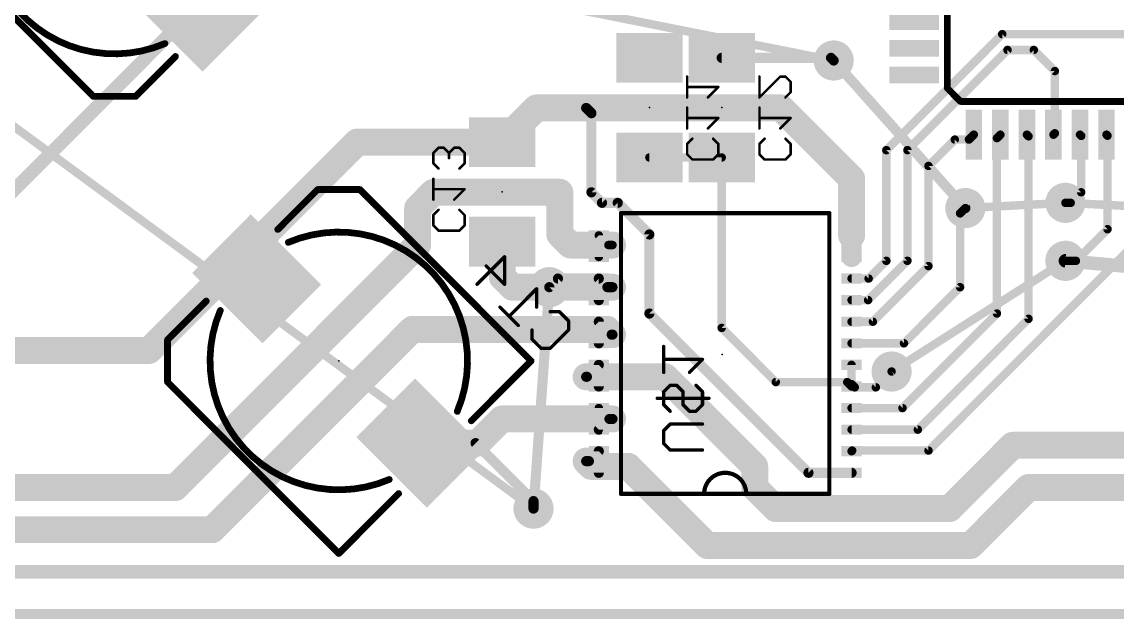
# Model space of a CAD drawing. Extents: x 220 to 372, y -1 to 71.
# Drawn here: x 274.61 to 307.63, y -1.42 to 16.56 of the extents above; entities that cross this region are included whole.
import ezdxf

# ---------------------------------------------------------------- set-up
doc = ezdxf.new("R2010")
doc.units = 0
for name, color, linetype in [('1', 22, 'CONTINUOUS'), ('16', 175, 'CONTINUOUS'), ('18', 82, 'CONTINUOUS'), ('20', 7, 'CONTINUOUS'), ('22', 253, 'CONTINUOUS'), ('24', 7, 'CONTINUOUS'), ('26', 253, 'CONTINUOUS'), ('29', 253, 'CONTINUOUS')]:
    doc.layers.add(name, color=color, linetype=linetype)

# ---------------------------------------------------------------- blocks, each defined once
blk = doc.blocks.new('RECT')
blk.add_solid([(-0.5, -0.5), (0.5, -0.5), (-0.5, 0.5), (0.5, 0.5)])
blk = doc.blocks.new('ROUNDV')
at = {"const_width": 0.5}
blk.add_lwpolyline([(0, -0.25, 1), (0, 0.25, 1), (0, -0.25)], format="xyb", dxfattribs=at)

msp = doc.modelspace()

# ---------------------------------------------------------------- linework, layer by layer
at = {"layer": '1'}
for points, const_width in [([(267.97, 21.59), (299.085, 15.3988)], 0.254), ([(266.7, 19.05), (290.0362, 1.905)], 0.254), ([(299.085, 15.3988), (303.0538, 10.9538)], 0.3048), ([(303.0538, 10.9538), (306.07, 11.1125)], 0.254), ([(312.42, 10.795), (306.07, 11.1125)], 0.254), ([(300.8313, 6.0325), (306.07, 9.3663)], 0.254), ([(325.5962, 7.62), (306.07, 9.3663)], 0.4064), ([(290.5125, 8.5725), (290.0362, 1.905)], 0.3048)]:
    msp.add_lwpolyline(points, dxfattribs=dict(at, const_width=const_width))
for points, const_width in [([(299.1418, 15.4495, 1), (299.0282, 15.348)], 0.1524), ([(299.0726, 15.3365, 1), (299.0974, 15.461)], 0.127), ([(306.0732, 11.1759, 1), (306.0668, 11.0491)], 0.127), ([(306.0733, 11.0491, 1), (306.0667, 11.1759)], 0.127), ([(302.9969, 10.903, 1), (303.1106, 11.0045)], 0.1524), ([(303.0504, 11.0172, 1), (303.0571, 10.8903)], 0.127), ([(306.0791, 9.4674, 1), (306.0609, 9.2651)], 0.2032), ([(306.1041, 9.3127, 1), (306.0359, 9.4198)], 0.127), ([(290.5885, 8.5671, 1), (290.4365, 8.5779)], 0.1524), ([(300.7972, 6.0861, 1), (300.8653, 5.9789)], 0.127), ([(289.9602, 1.9104, 1), (290.1123, 1.8996)], 0.1524), ([(289.9987, 1.8538, 1), (290.0738, 1.9562)], 0.127)]:
    msp.add_lwpolyline(points, format="xyb", dxfattribs=dict(at, const_width=const_width))
at = {"layer": '16'}
for points, const_width in [([(274.2041, 11.3293), (279.8799, 17.0051)], 0.4064), ([(300.6725, 12.7), (304.165, 16.1925)], 0.254), ([(304.165, 16.1925), (309.0863, 16.1925)], 0.254), ([(295.7088, 15.4788), (299.005, 15.4788)], 0.3048), ([(299.005, 15.4788), (299.085, 15.3988)], 0.3048), ([(301.3075, 12.7), (304.3238, 15.7163)], 0.254), ([(304.3238, 15.7163), (305.1175, 15.7163)], 0.254), ([(305.1175, 15.7163), (305.7525, 15.0813)], 0.254), ([(305.7525, 15.0813), (305.7525, 13.2075)], 0.254), ([(290.1238, 13.97), (289.0962, 12.9425)], 0.8128), ([(291.6238, 13.97), (290.1238, 13.97)], 0.8128), ([(297.4975, 13.97), (291.6238, 13.97)], 0.8128), ([(299.625, 11.8425), (297.4975, 13.97)], 0.8128), ([(291.7825, 13.8113), (291.6238, 13.97)], 0.3048), ([(291.7825, 11.43), (291.7825, 13.8113)], 0.3048), ([(284.7225, 12.9425), (281.94, 10.16)], 0.8128), ([(289.0962, 12.9425), (284.7225, 12.9425)], 0.8128), ([(303.1625, 13.0175), (303.31, 13.165)], 0.254), ([(304.0063, 13.0613), (304.11, 13.165)], 0.254), ([(304.9588, 13.1163), (304.91, 13.165)], 0.254), ([(304.9588, 7.62), (304.9588, 13.1163)], 0.254), ([(305.7525, 13.2075), (305.71, 13.165)], 0.254), ([(306.5462, 13.1288), (306.51, 13.165)], 0.254), ([(306.5462, 11.43), (306.5462, 13.1288)], 0.254), ([(307.34, 13.135), (307.31, 13.165)], 0.254), ([(307.34, 10.3187), (307.34, 13.135)], 0.254), ([(301.9425, 12.2238), (302.7363, 13.0175)], 0.254), ([(302.7363, 13.0175), (303.1625, 13.0175)], 0.254), ([(304.0063, 7.7788), (304.0063, 13.0613)], 0.254), ([(293.5288, 12.4787), (295.7088, 12.4787)], 0.254), ([(295.7088, 12.4787), (295.7088, 7.345)], 0.254), ([(300.6725, 9.3663), (300.6725, 12.7)], 0.254), ([(301.3075, 9.3663), (301.3075, 12.7)], 0.254), ([(299.625, 10.1325), (299.625, 11.8425)], 0.8128), ([(301.9425, 9.2075), (301.9425, 12.2238)], 0.254), ([(286.5437, 10.9538), (287.02, 11.43)], 0.8128), ([(287.02, 11.43), (290.83, 11.43)], 0.8128), ([(290.83, 11.43), (290.83, 10.16)], 0.8128), ([(292.1, 11.1125), (291.7825, 11.43)], 0.3048), ([(306.2287, 11.1125), (306.5462, 11.43)], 0.254), ([(286.5437, 9.8425), (286.5437, 10.9538)], 0.8128), ([(292.5763, 11.1125), (292.1, 11.1125)], 0.3048), ([(293.5288, 10.16), (292.5763, 11.1125)], 0.3048), ([(309.71, 11.4188), (301.9425, 3.6513)], 0.254), ([(306.07, 11.1125), (306.2287, 11.1125)], 0.254), ([(302.895, 10.795), (303.0538, 10.9538)], 0.254), ([(302.895, 8.5725), (302.895, 10.795)], 0.254), ([(281.94, 10.16), (281.94, 9.0747)], 0.8128), ([(290.83, 10.16), (291.1475, 9.8425)], 0.8128), ([(279.2413, 2.54), (286.5437, 9.8425)], 0.8128), ([(289.0962, 9.9425), (289.0962, 8.8775)], 0.8128), ([(291.1475, 9.8425), (292.4175, 9.8425)], 0.8128), ([(292.295, 9.8425), (292.005, 10.1325)], 0.254), ([(292.005, 10.1325), (292.005, 9.4825)], 0.254), ([(293.5288, 7.7788), (293.5288, 10.16)], 0.3048), ([(299.625, 9.4825), (299.625, 10.1325)], 0.6096), ([(306.3875, 9.3663), (307.34, 10.3187)], 0.254), ([(292.4175, 9.8425), (292.295, 9.8425)], 0.254), ([(281.94, 9.0747), (281.6914, 8.8261)], 0.8128), ([(289.0962, 8.8775), (289.4013, 8.5725)], 0.8128), ([(300.1238, 8.1825), (301.3075, 9.3663)], 0.254), ([(300.1388, 8.8325), (300.6725, 9.3663)], 0.254), ([(300.2675, 7.5325), (301.9425, 9.2075)], 0.254), ([(306.07, 9.3663), (306.3875, 9.3663)], 0.254), ([(280.6061, 8.8261), (278.4475, 6.6675)], 0.8128), ([(281.6914, 8.8261), (280.6061, 8.8261)], 0.8128), ([(289.4013, 8.5725), (290.5125, 8.5725)], 0.8128), ([(290.5125, 8.5725), (292.4175, 8.5725)], 0.8128), ([(290.7725, 8.8325), (290.5125, 8.5725)], 0.3048), ([(292.005, 8.8325), (290.7725, 8.8325)], 0.3048), ([(292.005, 8.8325), (292.005, 8.1825)], 0.3048), ([(292.265, 8.5725), (292.005, 8.8325)], 0.3048), ([(299.625, 8.8325), (300.1388, 8.8325)], 0.254), ([(292.4175, 8.5725), (292.265, 8.5725)], 0.3048), ([(301.205, 6.8825), (302.895, 8.5725)], 0.254), ([(299.625, 8.1825), (300.1238, 8.1825)], 0.254), ([(298.325, 2.9825), (293.5288, 7.7788)], 0.3048), ([(280.3525, 1.27), (286.385, 7.3025)], 0.8128), ([(286.385, 7.3025), (292.2588, 7.3025)], 0.8128), ([(292.2588, 7.3025), (292.4175, 7.1438)], 0.8128), ([(292.3938, 7.1438), (292.005, 7.5325)], 0.3048), ([(292.005, 6.8825), (292.005, 7.5325)], 0.3048), ([(299.625, 7.5325), (300.2675, 7.5325)], 0.254), ([(301.16, 4.9325), (304.0063, 7.7788)], 0.254), ([(301.6213, 4.2825), (304.9588, 7.62)], 0.254), ([(292.4175, 7.1438), (292.3938, 7.1438)], 0.3048), ([(295.7088, 7.345), (297.3388, 5.715)], 0.254), ([(278.4475, 6.6675), (267.0435, 6.6675)], 0.8128), ([(299.625, 6.8825), (301.205, 6.8825)], 0.254), ([(294.005, 5.8738), (291.6238, 5.8738)], 0.8128), ([(291.6463, 5.8738), (292.005, 6.2325)], 0.3048), ([(292.005, 6.2325), (292.005, 5.5825)], 0.3048), ([(296.7038, 3.175), (294.005, 5.8738)], 0.8128), ([(299.625, 6.2325), (299.625, 5.5825)], 0.254), ([(299.625, 6.2325), (299.625, 5.6513)], 0.254), ([(291.6238, 5.8738), (291.6463, 5.8738)], 0.3048), ([(300.355, 5.5563), (300.8313, 6.0325)], 0.254), ([(297.3388, 5.715), (299.4925, 5.715)], 0.254), ([(299.4925, 5.715), (299.625, 5.5825)], 0.254), ([(299.625, 5.6513), (299.72, 5.5563)], 0.254), ([(299.72, 5.5563), (300.355, 5.5563)], 0.254), ([(288.3564, 3.8764), (289.0838, 4.6037)], 0.8128), ([(289.0838, 4.6037), (292.4175, 4.6037)], 0.8128), ([(292.005, 4.9325), (292.005, 4.2825)], 0.254), ([(299.625, 4.9325), (301.16, 4.9325)], 0.254), ([(292.3263, 4.6037), (292.005, 4.2825)], 0.3048), ([(292.4175, 4.6037), (292.3263, 4.6037)], 0.3048), ([(299.625, 4.2825), (301.6213, 4.2825)], 0.254), ([(286.6411, 3.8764), (288.29, 3.8764)], 0.8128), ([(288.29, 3.8764), (288.3564, 3.8764)], 0.8128), ([(290.0362, 2.1301), (288.29, 3.8764)], 0.3048), ([(304.4825, 3.81), (302.5775, 1.905)], 0.8128), ([(342.9, 3.81), (304.4825, 3.81)], 0.8128), ([(291.7825, 3.175), (291.6238, 3.3338)], 0.8128), ([(291.7063, 3.3338), (292.005, 3.6325)], 0.3048), ([(292.005, 2.9825), (292.005, 3.6325)], 0.3048), ([(299.6438, 3.6513), (299.625, 3.6325)], 0.254), ([(301.9425, 3.6513), (299.6438, 3.6513)], 0.254), ([(292.8938, 3.175), (291.7825, 3.175)], 0.8128), ([(291.6238, 3.3338), (291.7063, 3.3338)], 0.3048), ([(295.275, 0.7938), (292.8938, 3.175)], 0.8128), ([(296.7038, 2.54), (296.7038, 3.175)], 0.8128), ([(299.625, 2.9825), (298.325, 2.9825)], 0.3048), ([(247.65, 2.54), (279.2413, 2.54)], 0.8128), ([(297.3388, 1.905), (296.7038, 2.54)], 0.8128), ([(304.9588, 2.54), (303.2125, 0.7938)], 0.8128), ([(346.71, 2.54), (304.9588, 2.54)], 0.8128), ([(302.5775, 1.905), (297.3388, 1.905)], 0.8128), ([(290.0362, 1.905), (290.0362, 2.1301)], 0.3048), ([(245.11, 1.27), (280.3525, 1.27)], 0.8128), ([(303.2125, 0.7938), (295.275, 0.7938)], 0.8128), ([(372.11, -1.27), (219.71, -1.27)], 0.3048)]:
    msp.add_lwpolyline(points, dxfattribs=dict(at, const_width=const_width))
for points, const_width in [([(304.165, 16.256, 1), (304.165, 16.129)], 0.127), ([(304.2099, 16.1476, 1), (304.1201, 16.2374)], 0.127), ([(295.7088, 15.555, 1), (295.7088, 15.4026)], 0.1524), ([(299.0589, 15.5326, 1), (298.9511, 15.4249)], 0.1524), ([(299.005, 15.4026, 1), (299.005, 15.555)], 0.1524), ([(299.0311, 15.3449, 1), (299.1389, 15.4526)], 0.1524), ([(304.3238, 15.7797, 1), (304.3238, 15.6528)], 0.127), ([(304.3687, 15.6713, 1), (304.2788, 15.7612)], 0.127), ([(305.1624, 15.7612, 1), (305.0726, 15.6713)], 0.127), ([(305.1175, 15.6528, 1), (305.1175, 15.7797)], 0.127), ([(305.816, 15.0813, 1), (305.689, 15.0813)], 0.127), ([(305.7076, 15.0363, 1), (305.7974, 15.1262)], 0.127), ([(290.1238, 14.1732, 1), (290.1238, 13.7668)], 0.4064), ([(290.2674, 13.8263, 1), (289.9801, 14.1137)], 0.4064), ([(291.6238, 14.1732, 1), (291.6238, 13.7668)], 0.4064), ([(291.6238, 13.7668, 1), (291.6238, 14.1732)], 0.4064), ([(297.6412, 14.1137, 1), (297.3538, 13.8263)], 0.4064), ([(297.4975, 13.7668, 1), (297.4975, 14.1732)], 0.4064), ([(291.6776, 14.0239, 1), (291.5699, 13.9161)], 0.1524), ([(291.8587, 13.8113, 1), (291.7063, 13.8113)], 0.1524), ([(291.7286, 13.7574, 1), (291.8364, 13.8651)], 0.1524), ([(284.7225, 13.1457, 1), (284.7225, 12.7393)], 0.4064), ([(284.8662, 12.7988, 1), (284.5788, 13.0862)], 0.4064), ([(288.9526, 13.0862, 1), (289.2399, 12.7988)], 0.4064), ([(289.0962, 12.7393, 1), (289.0962, 13.1457)], 0.4064), ([(303.3549, 13.1201, 1), (303.2651, 13.2099)], 0.127), ([(304.1549, 13.1201, 1), (304.0651, 13.2099)], 0.127), ([(304.9549, 13.2099, 1), (304.8651, 13.1201)], 0.127), ([(305.0222, 13.1163, 1), (304.8953, 13.1163)], 0.127), ([(304.9138, 13.0713, 1), (305.0037, 13.1612)], 0.127), ([(305.6651, 13.2099, 1), (305.7549, 13.1201)], 0.127), ([(305.689, 13.2075, 1), (305.816, 13.2075)], 0.127), ([(305.7974, 13.1626, 1), (305.7076, 13.2524)], 0.127), ([(306.5549, 13.2099, 1), (306.4651, 13.1201)], 0.127), ([(306.6097, 13.1288, 1), (306.4828, 13.1288)], 0.127), ([(306.5013, 13.0838, 1), (306.5912, 13.1737)], 0.127), ([(307.3549, 13.2099, 1), (307.2651, 13.1201)], 0.127), ([(307.4035, 13.135, 1), (307.2765, 13.135)], 0.127), ([(307.2951, 13.0901, 1), (307.3849, 13.1799)], 0.127), ([(302.7363, 13.081, 1), (302.7363, 12.954)], 0.127), ([(302.7812, 12.9726, 1), (302.6913, 13.0624)], 0.127), ([(303.1176, 13.0624, 1), (303.2074, 12.9726)], 0.127), ([(303.1625, 12.954, 1), (303.1625, 13.081)], 0.127), ([(303.9613, 13.1062, 1), (304.0512, 13.0163)], 0.127), ([(304.0697, 13.0613, 1), (303.9428, 13.0613)], 0.127), ([(293.5288, 12.5422, 1), (293.5288, 12.4153)], 0.127), ([(295.7722, 12.4787, 1), (295.6453, 12.4787)], 0.127), ([(295.7088, 12.4153, 1), (295.7088, 12.5422)], 0.127), ([(300.736, 12.7, 1), (300.609, 12.7)], 0.127), ([(300.6276, 12.7449, 1), (300.7174, 12.6551)], 0.127), ([(301.371, 12.7, 1), (301.244, 12.7)], 0.127), ([(301.2626, 12.7449, 1), (301.3524, 12.6551)], 0.127), ([(299.8282, 11.8425, 1), (299.4218, 11.8425)], 0.4064), ([(302.006, 12.2238, 1), (301.879, 12.2238)], 0.127), ([(301.8976, 12.2687, 1), (301.9874, 12.1788)], 0.127), ([(299.4813, 11.6988, 1), (299.7687, 11.9862)], 0.4064), ([(287.02, 11.6332, 1), (287.02, 11.2268)], 0.4064), ([(287.1637, 11.2863, 1), (286.8763, 11.5737)], 0.4064), ([(291.0332, 11.43, 1), (290.6268, 11.43)], 0.4064), ([(290.83, 11.2268, 1), (290.83, 11.6332)], 0.4064), ([(291.8364, 11.4839, 1), (291.7286, 11.3761)], 0.1524), ([(306.5912, 11.3851, 1), (306.5013, 11.4749)], 0.127), ([(286.7469, 10.9538, 1), (286.3406, 10.9538)], 0.4064), ([(286.4001, 11.0974, 1), (286.6874, 10.8101)], 0.4064), ([(291.7063, 11.43, 1), (291.8587, 11.43)], 0.1524), ([(292.1, 11.1887, 1), (292.1, 11.0363)], 0.1524), ([(292.0461, 11.0586, 1), (292.1539, 11.1664)], 0.1524), ([(292.6301, 11.1664, 1), (292.5224, 11.0586)], 0.1524), ([(292.5763, 11.0363, 1), (292.5763, 11.1887)], 0.1524), ([(306.07, 11.176, 1), (306.07, 11.049)], 0.127), ([(306.2287, 11.049, 1), (306.2287, 11.176)], 0.127), ([(306.4828, 11.43, 1), (306.6097, 11.43)], 0.127), ([(302.9585, 10.795, 1), (302.8315, 10.795)], 0.127), ([(302.8501, 10.8399, 1), (302.9399, 10.7501)], 0.127), ([(303.0987, 10.9088, 1), (303.0088, 10.9987)], 0.127), ([(306.1838, 11.1574, 1), (306.2737, 11.0676)], 0.127), ([(282.1432, 10.16, 1), (281.7368, 10.16)], 0.4064), ([(290.9737, 10.3037, 1), (290.6863, 10.0163)], 0.4064), ([(281.7963, 10.3037, 1), (282.0837, 10.0163)], 0.4064), ([(286.6874, 9.6988, 1), (286.4001, 9.9862)], 0.4064), ([(289.2994, 9.9425, 1), (288.8931, 9.9425)], 0.4064), ([(290.6268, 10.16, 1), (291.0332, 10.16)], 0.4064), ([(291.1475, 10.0457, 1), (291.1475, 9.6393)], 0.4064), ([(292.0499, 10.1774, 1), (291.9601, 10.0876)], 0.127), ([(292.0685, 10.1325, 1), (291.9415, 10.1325)], 0.127), ([(292.4175, 9.6393, 1), (292.4175, 10.0457)], 0.4064), ([(293.6049, 10.16, 1), (293.4526, 10.16)], 0.1524), ([(293.4749, 10.1061, 1), (293.5826, 10.2139)], 0.1524), ([(299.4218, 10.1325, 1), (299.8282, 10.1325)], 0.4064), ([(299.7774, 10.1325, 1), (299.4726, 10.1325)], 0.3048), ([(307.2765, 10.3187, 1), (307.4035, 10.3187)], 0.127), ([(307.3849, 10.2738, 1), (307.2951, 10.3637)], 0.127), ([(286.3406, 9.8425, 1), (286.7469, 9.8425)], 0.4064), ([(291.0038, 9.6988, 1), (291.2912, 9.9862)], 0.4064), ([(292.295, 9.906, 1), (292.295, 9.779)], 0.127), ([(292.2501, 9.7976, 1), (292.3399, 9.8874)], 0.127), ([(292.4175, 9.779, 1), (292.4175, 9.906)], 0.127), ([(299.4726, 9.4825, 1), (299.7774, 9.4825)], 0.3048), ([(281.7368, 9.0747, 1), (282.1432, 9.0747)], 0.4064), ([(282.0837, 8.9311, 1), (281.7963, 9.2184)], 0.4064), ([(289.2399, 9.0212, 1), (288.9526, 8.7338)], 0.4064), ([(291.9415, 9.4825, 1), (292.0685, 9.4825)], 0.127), ([(300.609, 9.3663, 1), (300.736, 9.3663)], 0.127), ([(300.7174, 9.3213, 1), (300.6276, 9.4112)], 0.127), ([(301.244, 9.3663, 1), (301.371, 9.3663)], 0.127), ([(301.3524, 9.3213, 1), (301.2626, 9.4112)], 0.127), ([(301.879, 9.2075, 1), (302.006, 9.2075)], 0.127), ([(301.9874, 9.1626, 1), (301.8976, 9.2524)], 0.127), ([(306.07, 9.4298, 1), (306.07, 9.3028)], 0.127), ([(306.3426, 9.4112, 1), (306.4324, 9.3213)], 0.127), ([(306.3875, 9.3028, 1), (306.3875, 9.4298)], 0.127), ([(280.6061, 9.0293, 1), (280.6061, 8.6229)], 0.4064), ([(280.7498, 8.6824, 1), (280.4624, 8.9698)], 0.4064), ([(281.5477, 8.9698, 1), (281.8351, 8.6824)], 0.4064), ([(281.6914, 8.6229, 1), (281.6914, 9.0293)], 0.4064), ([(288.8931, 8.8775, 1), (289.2994, 8.8775)], 0.4064), ([(289.4013, 8.7757, 1), (289.4013, 8.3693)], 0.4064), ([(289.2576, 8.4288, 1), (289.5449, 8.7162)], 0.4064), ([(290.5125, 8.7757, 1), (290.5125, 8.3693)], 0.4064), ([(290.5125, 8.3693, 1), (290.5125, 8.7757)], 0.4064), ([(290.7725, 8.9087, 1), (290.7725, 8.7563)], 0.1524), ([(290.8264, 8.7786, 1), (290.7186, 8.8864)], 0.1524), ([(292.0812, 8.8325, 1), (291.9288, 8.8325)], 0.1524), ([(292.0589, 8.8864, 1), (291.9511, 8.7786)], 0.1524), ([(292.005, 8.7563, 1), (292.005, 8.9087)], 0.1524), ([(292.4175, 8.3693, 1), (292.4175, 8.7757)], 0.4064), ([(299.625, 8.896, 1), (299.625, 8.769)], 0.127), ([(300.0938, 8.8774, 1), (300.1837, 8.7876)], 0.127), ([(300.1388, 8.769, 1), (300.1388, 8.896)], 0.127), ([(290.4586, 8.6264, 1), (290.5664, 8.5186)], 0.1524), ([(292.265, 8.6487, 1), (292.265, 8.4963)], 0.1524), ([(292.2111, 8.5186, 1), (292.3189, 8.6264)], 0.1524), ([(292.4175, 8.4963, 1), (292.4175, 8.6487)], 0.1524), ([(302.8315, 8.5725, 1), (302.9585, 8.5725)], 0.127), ([(302.9399, 8.5276, 1), (302.8501, 8.6174)], 0.127), ([(291.9288, 8.1825, 1), (292.0812, 8.1825)], 0.1524), ([(299.625, 8.246, 1), (299.625, 8.119)], 0.127), ([(300.0788, 8.2274, 1), (300.1687, 8.1376)], 0.127), ([(300.1238, 8.119, 1), (300.1238, 8.246)], 0.127), ([(293.5826, 7.8326, 1), (293.4749, 7.7249)], 0.1524), ([(286.385, 7.5057, 1), (286.385, 7.0993)], 0.4064), ([(286.5287, 7.1588, 1), (286.2413, 7.4462)], 0.4064), ([(292.4024, 7.4462, 1), (292.1151, 7.1588)], 0.4064), ([(292.0589, 7.5864, 1), (291.9511, 7.4786)], 0.1524), ([(292.0812, 7.5325, 1), (291.9288, 7.5325)], 0.1524), ([(292.2588, 7.0993, 1), (292.2588, 7.5057)], 0.4064), ([(293.4526, 7.7788, 1), (293.6049, 7.7788)], 0.1524), ([(299.625, 7.596, 1), (299.625, 7.469)], 0.127), ([(300.2226, 7.5774, 1), (300.3124, 7.4876)], 0.127), ([(300.2675, 7.469, 1), (300.2675, 7.596)], 0.127), ([(303.9428, 7.7788, 1), (304.0697, 7.7788)], 0.127), ([(304.0512, 7.7338, 1), (303.9613, 7.8237)], 0.127), ([(304.8953, 7.62, 1), (305.0222, 7.62)], 0.127), ([(305.0037, 7.5751, 1), (304.9138, 7.6649)], 0.127), ([(292.2738, 7.0001, 1), (292.5612, 7.2874)], 0.4064), ([(292.3938, 7.22, 1), (292.3938, 7.0676)], 0.1524), ([(292.3399, 7.0899, 1), (292.4476, 7.1976)], 0.1524), ([(292.4175, 7.0676, 1), (292.4175, 7.22)], 0.1524), ([(295.7537, 7.3899, 1), (295.6638, 7.3001)], 0.127), ([(295.6453, 7.345, 1), (295.7722, 7.345)], 0.127), ([(278.3038, 6.8112, 1), (278.5912, 6.5238)], 0.4064), ([(278.4475, 6.4643, 1), (278.4475, 6.8707)], 0.4064), ([(291.9288, 6.8825, 1), (292.0812, 6.8825)], 0.1524), ([(299.625, 6.946, 1), (299.625, 6.819)], 0.127), ([(301.1601, 6.9274, 1), (301.2499, 6.8376)], 0.127), ([(301.205, 6.819, 1), (301.205, 6.946)], 0.127), ([(291.6238, 6.077, 1), (291.6238, 5.6706)], 0.4064), ([(292.0812, 6.2325, 1), (291.9288, 6.2325)], 0.1524), ([(292.0589, 6.1786, 1), (291.9511, 6.2864)], 0.1524), ([(294.1487, 6.0174, 1), (293.8613, 5.7301)], 0.4064), ([(294.005, 5.6706, 1), (294.005, 6.077)], 0.4064), ([(299.6885, 6.2325, 1), (299.5615, 6.2325)], 0.127), ([(299.6885, 6.2325, 1), (299.5615, 6.2325)], 0.127), ([(291.6238, 5.95, 1), (291.6238, 5.7976)], 0.1524), ([(291.5924, 5.9276, 1), (291.7001, 5.8199)], 0.1524), ([(291.6463, 5.7976, 1), (291.6463, 5.95)], 0.1524), ([(300.8762, 5.9876, 1), (300.7863, 6.0774)], 0.127), ([(291.9288, 5.5825, 1), (292.0812, 5.5825)], 0.1524), ([(297.3388, 5.7785, 1), (297.3388, 5.6515)], 0.127), ([(297.2938, 5.6701, 1), (297.3837, 5.7599)], 0.127), ([(299.5374, 5.7599, 1), (299.4476, 5.6701)], 0.127), ([(299.4925, 5.6515, 1), (299.4925, 5.7785)], 0.127), ([(299.6699, 5.6962, 1), (299.5801, 5.6063)], 0.127), ([(299.5615, 5.6513, 1), (299.6885, 5.6513)], 0.127), ([(299.5615, 5.5825, 1), (299.6885, 5.5825)], 0.127), ([(299.5801, 5.5376, 1), (299.6699, 5.6274)], 0.127), ([(299.72, 5.6198, 1), (299.72, 5.4928)], 0.127), ([(299.6751, 5.5113, 1), (299.7649, 5.6012)], 0.127), ([(300.3101, 5.6012, 1), (300.3999, 5.5113)], 0.127), ([(300.355, 5.4928, 1), (300.355, 5.6198)], 0.127), ([(289.0838, 4.8069, 1), (289.0838, 4.4005)], 0.4064), ([(289.2274, 4.4601, 1), (288.9401, 4.7474)], 0.4064), ([(292.0685, 4.9325, 1), (291.9415, 4.9325)], 0.127), ([(292.4175, 4.4005, 1), (292.4175, 4.8069)], 0.4064), ([(299.625, 4.996, 1), (299.625, 4.869)], 0.127), ([(301.1151, 4.9774, 1), (301.2049, 4.8876)], 0.127), ([(301.16, 4.869, 1), (301.16, 4.996)], 0.127), ([(292.3263, 4.6799, 1), (292.3263, 4.5275)], 0.1524), ([(292.3801, 4.5499, 1), (292.2724, 4.6576)], 0.1524), ([(292.4175, 4.5275, 1), (292.4175, 4.6799)], 0.1524), ([(291.9511, 4.3364, 1), (292.0589, 4.2286)], 0.1524), ([(291.9415, 4.2825, 1), (292.0685, 4.2825)], 0.127), ([(299.625, 4.346, 1), (299.625, 4.219)], 0.127), ([(301.5763, 4.3274, 1), (301.6662, 4.2376)], 0.127), ([(301.6213, 4.219, 1), (301.6213, 4.346)], 0.127), ([(286.6411, 4.0796, 1), (286.6411, 3.6732)], 0.4064), ([(288.29, 4.0796, 1), (288.29, 3.6732)], 0.4064), ([(288.2127, 4.0201, 1), (288.5001, 3.7327)], 0.4064), ([(288.29, 3.6732, 1), (288.29, 4.0796)], 0.4064), ([(288.3439, 3.9303, 1), (288.2361, 3.8225)], 0.1524), ([(288.3564, 3.6732, 1), (288.3564, 4.0796)], 0.4064), ([(304.4825, 4.0132, 1), (304.4825, 3.6068)], 0.4064), ([(304.6262, 3.6663, 1), (304.3388, 3.9537)], 0.4064), ([(291.7674, 3.4774, 1), (291.4801, 3.1901)], 0.4064), ([(292.0812, 3.6325, 1), (291.9288, 3.6325)], 0.1524), ([(292.0589, 3.5786, 1), (291.9511, 3.6864)], 0.1524), ([(299.5801, 3.6774, 1), (299.6699, 3.5876)], 0.127), ([(299.6438, 3.7147, 1), (299.6438, 3.5878)], 0.127), ([(299.6887, 3.6063, 1), (299.5988, 3.6962)], 0.127), ([(301.8976, 3.6962, 1), (301.9874, 3.6063)], 0.127), ([(301.9425, 3.5878, 1), (301.9425, 3.7147)], 0.127), ([(291.7825, 3.3782, 1), (291.7825, 2.9718)], 0.4064), ([(291.6388, 3.0313, 1), (291.9262, 3.3187)], 0.4064), ([(291.6238, 3.41, 1), (291.6238, 3.2576)], 0.1524), ([(291.6524, 3.3876, 1), (291.7601, 3.2799)], 0.1524), ([(291.7063, 3.2576, 1), (291.7063, 3.41)], 0.1524), ([(293.0374, 3.3187, 1), (292.7501, 3.0313)], 0.4064), ([(292.8938, 2.9718, 1), (292.8938, 3.3782)], 0.4064), ([(296.9069, 3.175, 1), (296.5006, 3.175)], 0.4064), ([(296.5601, 3.0313, 1), (296.8474, 3.3187)], 0.4064), ([(291.9288, 2.9825, 1), (292.0812, 2.9825)], 0.1524), ([(298.325, 3.0587, 1), (298.325, 2.9063)], 0.1524), ([(298.2711, 2.9286, 1), (298.3789, 3.0364)], 0.1524), ([(299.625, 2.9063, 1), (299.625, 3.0587)], 0.1524), ([(279.0976, 2.6837, 1), (279.3849, 2.3963)], 0.4064), ([(279.2413, 2.3368, 1), (279.2413, 2.7432)], 0.4064), ([(296.8474, 2.6837, 1), (296.5601, 2.3963)], 0.4064), ([(296.5006, 2.54, 1), (296.9069, 2.54)], 0.4064), ([(304.9588, 2.7432, 1), (304.9588, 2.3368)], 0.4064), ([(305.1024, 2.3963, 1), (304.8151, 2.6837)], 0.4064), ([(297.3388, 2.1082, 1), (297.3388, 1.7018)], 0.4064), ([(302.5775, 1.7018, 1), (302.5775, 2.1082)], 0.4064), ([(290.1124, 2.1301, 1), (289.9601, 2.1301)], 0.1524), ([(289.9601, 1.905, 1), (290.1124, 1.905)], 0.1524), ([(289.9824, 2.0762, 1), (290.0901, 2.184)], 0.1524), ([(297.1951, 1.7613, 1), (297.4824, 2.0487)], 0.4064), ([(302.4338, 2.0487, 1), (302.7212, 1.7613)], 0.4064), ([(280.3525, 1.0668, 1), (280.3525, 1.4732)], 0.4064), ([(280.2088, 1.4137, 1), (280.4962, 1.1263)], 0.4064), ([(295.275, 0.997, 1), (295.275, 0.5906)], 0.4064), ([(295.1313, 0.6501, 1), (295.4187, 0.9374)], 0.4064), ([(303.0688, 0.9374, 1), (303.3562, 0.6501)], 0.4064), ([(303.2125, 0.5906, 1), (303.2125, 0.997)], 0.4064)]:
    msp.add_lwpolyline(points, format="xyb", dxfattribs=dict(at, const_width=const_width))
at = {"layer": '20', "const_width": 0.4064}
msp.add_lwpolyline([(366.84, 0), (224.84, 0)], dxfattribs=at)
at = {"layer": '22'}
for points, const_width in [([(302.51, 23.365), (302.51, 14.565)], 0.2032), ([(271.6067, 19.48), (276.7686, 14.3181)], 0.2032), ([(278.0414, 14.3181), (279.2435, 15.5202)], 0.2032), ([(302.51, 14.565), (302.91, 14.165)], 0.2032), ([(276.7686, 14.3181), (278.0414, 14.3181)], 0.2032), ([(302.91, 14.165), (311.71, 14.165)], 0.2032), ([(283.5299, 11.5131), (282.3278, 10.311)], 0.2032), ([(284.8026, 11.5131), (283.5299, 11.5131)], 0.2032), ([(289.9645, 6.3513), (284.8026, 11.5131)], 0.2032), ([(292.675, 10.8025), (292.675, 2.3475)], 0.127), ([(298.955, 10.8025), (292.675, 10.8025)], 0.127), ([(298.955, 2.3475), (298.955, 10.8025)], 0.127), ([(280.1711, 8.1544), (279.0044, 6.9876)], 0.2032), ([(279.0044, 6.9876), (279.0044, 5.7149)], 0.2032), ([(288.1614, 4.5481), (289.9645, 6.3513)], 0.2032), ([(279.0044, 5.7149), (284.1662, 0.553)], 0.2032), ([(284.1662, 0.553), (285.9694, 2.3561)], 0.2032), ([(292.675, 2.3475), (295.18, 2.3475)], 0.127), ([(295.18, 2.3475), (296.45, 2.3475)], 0.127), ([(296.45, 2.3475), (298.955, 2.3475)], 0.127)]:
    msp.add_lwpolyline(points, dxfattribs=dict(at, const_width=const_width))
for points, const_width in [([(273.8341, 21.0003, 0.6753), (278.9253, 15.9091)], 0.2032), ([(278.9452, 15.8624, 1), (278.9054, 15.9558)], 0.1016), ([(279.2794, 15.4843, 1), (279.2076, 15.5561)], 0.1016), ([(302.5459, 14.6009, 1), (302.4741, 14.5291)], 0.1016), ([(302.4592, 14.565, 1), (302.5608, 14.565)], 0.1016), ([(276.7686, 14.3689, 1), (276.7686, 14.2673)], 0.1016), ([(276.7327, 14.2822, 1), (276.8045, 14.354)], 0.1016), ([(278.0055, 14.354, 1), (278.0773, 14.2822)], 0.1016), ([(278.0414, 14.2673, 1), (278.0414, 14.3689)], 0.1016), ([(302.91, 14.2158, 1), (302.91, 14.1142)], 0.1016), ([(302.8741, 14.1291, 1), (302.9459, 14.2009)], 0.1016), ([(283.5299, 11.5639, 1), (283.5299, 11.4623)], 0.1016), ([(283.5658, 11.4772, 1), (283.4939, 11.549)], 0.1016), ([(284.8386, 11.549, 1), (284.7667, 11.4772)], 0.1016), ([(284.8026, 11.4623, 1), (284.8026, 11.5639)], 0.1016), ([(292.675, 10.8343, 1), (292.675, 10.7707)], 0.0635), ([(292.7067, 10.8025, 1), (292.6433, 10.8025)], 0.0635), ([(298.9868, 10.8025, 1), (298.9233, 10.8025)], 0.0635), ([(298.955, 10.7707, 1), (298.955, 10.8343)], 0.0635), ([(282.2919, 10.347, 1), (282.3637, 10.2751)], 0.1016), ([(287.7371, 4.831, 0.6753), (282.646, 9.9221)], 0.2032), ([(282.6261, 9.9689, 1), (282.6659, 9.8754)], 0.1016), ([(280.207, 8.1185, 1), (280.1352, 8.1903)], 0.1016), ([(280.5954, 7.8715, 0.6753), (285.6865, 2.7804)], 0.2032), ([(280.6421, 7.8516, 1), (280.5486, 7.8914)], 0.1016), ([(279.0552, 6.9876, 1), (278.9536, 6.9876)], 0.1016), ([(278.9685, 7.0236, 1), (279.0403, 6.9517)], 0.1016), ([(290.0004, 6.3153, 1), (289.9286, 6.3872)], 0.1016), ([(289.9286, 6.3153, 1), (290.0004, 6.3872)], 0.1016), ([(279.0403, 5.7508, 1), (278.9685, 5.6789)], 0.1016), ([(278.9536, 5.7149, 1), (279.0552, 5.7149)], 0.1016), ([(287.6904, 4.8509, 1), (287.7839, 4.8111)], 0.1016), ([(288.1255, 4.584, 1), (288.1973, 4.5122)], 0.1016), ([(296.45, 2.3475, 1), (295.18, 2.3475)], 0.127), ([(285.7064, 2.7336, 1), (285.6666, 2.8271)], 0.1016), ([(286.0053, 2.3202, 1), (285.9335, 2.392)], 0.1016), ([(292.675, 2.3793, 1), (292.675, 2.3157)], 0.0635), ([(292.6433, 2.3475, 1), (292.7067, 2.3475)], 0.0635), ([(295.18, 2.3793, 1), (295.18, 2.3157)], 0.0635), ([(295.1483, 2.3475, 1), (295.2117, 2.3475)], 0.0635), ([(295.18, 2.3157, 1), (295.18, 2.3793)], 0.0635), ([(296.45, 2.3793, 1), (296.45, 2.3157)], 0.0635), ([(296.4183, 2.3475, 1), (296.4817, 2.3475)], 0.0635), ([(296.45, 2.3157, 1), (296.45, 2.3793)], 0.0635), ([(298.9233, 2.3475, 1), (298.9868, 2.3475)], 0.0635), ([(298.955, 2.3157, 1), (298.955, 2.3793)], 0.0635), ([(284.1303, 0.5889, 1), (284.2022, 0.5171)], 0.1016), ([(284.1303, 0.5171, 1), (284.2022, 0.5889)], 0.1016)]:
    msp.add_lwpolyline(points, format="xyb", dxfattribs=dict(at, const_width=const_width))
at = {"layer": '24'}
for p in [(293.5288, 13.9787), (295.7088, 13.9787), (289.0962, 11.4425), (284.1662, 6.3513), (295.725, 6.55)]:
    msp.add_point(p, dxfattribs=at)
at = {"layer": '26'}
for points, const_width in [([(294.6669, 14.2879), (294.6669, 14.915)], 0.0762), ([(296.8469, 14.915), (296.8469, 14.2879)], 0.0762), ([(296.8469, 14.2879), (297.4739, 14.915)], 0.0762), ([(297.4739, 14.915), (297.6307, 14.915)], 0.0762), ([(297.6307, 14.915), (297.7875, 14.7582)], 0.0762), ([(295.6075, 14.6014), (294.6669, 14.6014)], 0.0762), ([(295.2939, 14.2879), (295.6075, 14.6014)], 0.0762), ([(297.7875, 14.7582), (297.7875, 14.4447)], 0.0762), ([(297.7875, 14.4447), (297.6307, 14.2879)], 0.0762), ([(294.6669, 13.3524), (294.6669, 13.9794)], 0.0762), ([(296.8469, 13.3524), (296.8469, 13.9794)], 0.0762), ([(295.6075, 13.6659), (294.6669, 13.6659)], 0.0762), ([(295.2939, 13.3524), (295.6075, 13.6659)], 0.0762), ([(297.7875, 13.6659), (296.8469, 13.6659)], 0.0762), ([(297.4739, 13.3524), (297.7875, 13.6659)], 0.0762), ([(294.6669, 12.8872), (294.8236, 13.0439)], 0.0762), ([(294.6669, 12.5736), (294.6669, 12.8872)], 0.0762), ([(295.4507, 13.0439), (295.6075, 12.8872)], 0.0762), ([(295.6075, 12.8872), (295.6075, 12.5736)], 0.0762), ([(296.8469, 12.8872), (297.0036, 13.0439)], 0.0762), ([(296.8469, 12.5736), (296.8469, 12.8872)], 0.0762), ([(297.6307, 13.0439), (297.7875, 12.8872)], 0.0762), ([(297.7875, 12.8872), (297.7875, 12.5736)], 0.0762), ([(287.1751, 12.7721), (287.0183, 12.6154)], 0.0762), ([(287.0183, 12.6154), (287.0183, 12.3018)], 0.0762), ([(287.3319, 12.7721), (287.1751, 12.7721)], 0.0762), ([(287.4887, 12.6154), (287.3319, 12.7721)], 0.0762), ([(287.6454, 12.7721), (287.4887, 12.6154)], 0.0762), ([(287.4887, 12.6154), (287.4887, 12.4586)], 0.0762), ([(287.8022, 12.7721), (287.6454, 12.7721)], 0.0762), ([(287.959, 12.6154), (287.8022, 12.7721)], 0.0762), ([(287.959, 12.3018), (287.959, 12.6154)], 0.0762), ([(294.8236, 12.4169), (294.6669, 12.5736)], 0.0762), ([(295.6075, 12.5736), (295.4507, 12.4169)], 0.0762), ([(297.0036, 12.4169), (296.8469, 12.5736)], 0.0762), ([(297.7875, 12.5736), (297.6307, 12.4169)], 0.0762), ([(287.0183, 12.3018), (287.1751, 12.1451)], 0.0762), ([(287.8022, 12.1451), (287.959, 12.3018)], 0.0762), ([(295.4507, 12.4169), (294.8236, 12.4169)], 0.0762), ([(297.6307, 12.4169), (297.0036, 12.4169)], 0.0762), ([(287.0183, 11.2096), (287.0183, 11.8366)], 0.0762), ([(287.959, 11.5231), (287.0183, 11.5231)], 0.0762), ([(287.6454, 11.2096), (287.959, 11.5231)], 0.0762), ([(287.0183, 10.7443), (287.1751, 10.9011)], 0.0762), ([(287.8022, 10.9011), (287.959, 10.7443)], 0.0762), ([(287.0183, 10.4308), (287.0183, 10.7443)], 0.0762), ([(287.959, 10.7443), (287.959, 10.4308)], 0.0762), ([(287.1751, 10.274), (287.0183, 10.4308)], 0.0762), ([(287.8022, 10.274), (287.1751, 10.274)], 0.0762), ([(287.959, 10.4308), (287.8022, 10.274)], 0.0762), ([(288.3357, 8.66), (289.1626, 9.4869)], 0.1016), ([(289.1626, 8.66), (288.6113, 9.2113)], 0.1016), ([(289.1626, 9.4869), (289.1626, 8.66)], 0.1016), ([(290.1273, 8.5222), (289.3004, 7.6953)], 0.1016), ([(290.1273, 7.9709), (290.1273, 8.5222)], 0.1016), ([(289.576, 7.4197), (289.0248, 7.9709)], 0.1016), ([(290.5408, 7.8331), (290.8164, 7.8331)], 0.1016), ([(290.8164, 7.8331), (291.092, 7.5575)], 0.1016), ([(291.092, 7.5575), (291.092, 7.2819)], 0.1016), ([(289.9895, 7.0062), (289.9895, 7.2819)], 0.1016), ([(291.092, 7.2819), (290.5408, 6.7306)], 0.1016), ([(290.2651, 6.7306), (289.9895, 7.0062)], 0.1016), ([(290.5408, 6.7306), (290.2651, 6.7306)], 0.1016), ([(293.9608, 6.0071), (293.9608, 6.7867)], 0.1016), ([(295.1302, 6.3969), (293.9608, 6.3969)], 0.1016), ([(294.7404, 6.0071), (295.1302, 6.3969)], 0.1016), ([(293.9608, 5.4224), (294.1557, 5.6173)], 0.1016), ([(294.1557, 5.6173), (294.3506, 5.6173)], 0.1016), ([(294.3506, 5.6173), (294.5455, 5.4224)], 0.1016), ([(295.1302, 5.4224), (294.9353, 5.6173)], 0.1016), ([(293.9608, 5.0326), (293.9608, 5.4224)], 0.1016), ([(294.5455, 5.4224), (294.5455, 5.0326)], 0.1016), ([(295.1302, 5.0326), (295.1302, 5.4224)], 0.1016), ([(295.3251, 5.2275), (293.7659, 5.2275)], 0.1016), ([(294.1557, 4.8377), (293.9608, 5.0326)], 0.1016), ([(294.5455, 5.0326), (294.7404, 4.8377)], 0.1016), ([(294.9353, 4.8377), (295.1302, 5.0326)], 0.1016), ([(294.7404, 4.8377), (294.9353, 4.8377)], 0.1016), ([(293.9608, 4.253), (294.1557, 4.4479)], 0.1016), ([(293.9608, 3.8632), (293.9608, 4.253)], 0.1016), ([(294.1557, 4.4479), (295.1302, 4.4479)], 0.1016), ([(294.1557, 3.6683), (293.9608, 3.8632)], 0.1016), ([(295.1302, 3.6683), (294.1557, 3.6683)], 0.1016)]:
    msp.add_lwpolyline(points, dxfattribs=dict(at, const_width=const_width))
for points, const_width in [([(294.6859, 14.915, 1), (294.6478, 14.915)], 0.0381), ([(296.8659, 14.915, 1), (296.8278, 14.915)], 0.0381), ([(297.4739, 14.934, 1), (297.4739, 14.8959)], 0.0381), ([(297.4874, 14.9015, 1), (297.4604, 14.9284)], 0.0381), ([(297.6442, 14.9284, 1), (297.6172, 14.9015)], 0.0381), ([(297.6307, 14.8959, 1), (297.6307, 14.934)], 0.0381), ([(294.6669, 14.6205, 1), (294.6669, 14.5824)], 0.0381), ([(295.6209, 14.588, 1), (295.594, 14.6149)], 0.0381), ([(295.6075, 14.5824, 1), (295.6075, 14.6205)], 0.0381), ([(297.8065, 14.7582, 1), (297.7684, 14.7582)], 0.0381), ([(297.774, 14.7447, 1), (297.8009, 14.7717)], 0.0381), ([(294.6478, 14.2879, 1), (294.6859, 14.2879)], 0.0381), ([(295.2804, 14.3014, 1), (295.3074, 14.2744)], 0.0381), ([(296.8334, 14.3014, 1), (296.8603, 14.2744)], 0.0381), ([(296.8278, 14.2879, 1), (296.8659, 14.2879)], 0.0381), ([(297.6172, 14.3014, 1), (297.6442, 14.2744)], 0.0381), ([(297.7684, 14.4447, 1), (297.8065, 14.4447)], 0.0381), ([(297.8009, 14.4312, 1), (297.774, 14.4581)], 0.0381), ([(294.6859, 13.9794, 1), (294.6478, 13.9794)], 0.0381), ([(296.8659, 13.9794, 1), (296.8278, 13.9794)], 0.0381), ([(294.6669, 13.685, 1), (294.6669, 13.6469)], 0.0381), ([(295.6209, 13.6524, 1), (295.594, 13.6794)], 0.0381), ([(295.6075, 13.6469, 1), (295.6075, 13.685)], 0.0381), ([(296.8469, 13.685, 1), (296.8469, 13.6469)], 0.0381), ([(297.8009, 13.6524, 1), (297.774, 13.6794)], 0.0381), ([(297.7875, 13.6469, 1), (297.7875, 13.685)], 0.0381), ([(294.6478, 13.3524, 1), (294.6859, 13.3524)], 0.0381), ([(295.2804, 13.3658, 1), (295.3074, 13.3389)], 0.0381), ([(296.8278, 13.3524, 1), (296.8659, 13.3524)], 0.0381), ([(297.4604, 13.3658, 1), (297.4874, 13.3389)], 0.0381), ([(294.6859, 12.8872, 1), (294.6478, 12.8872)], 0.0381), ([(294.6534, 12.9006, 1), (294.6803, 12.8737)], 0.0381), ([(294.8371, 13.0304, 1), (294.8101, 13.0574)], 0.0381), ([(295.4642, 13.0574, 1), (295.4372, 13.0304)], 0.0381), ([(295.6265, 12.8872, 1), (295.5884, 12.8872)], 0.0381), ([(295.594, 12.8737, 1), (295.6209, 12.9006)], 0.0381), ([(296.8659, 12.8872, 1), (296.8278, 12.8872)], 0.0381), ([(296.8334, 12.9006, 1), (296.8603, 12.8737)], 0.0381), ([(297.0171, 13.0304, 1), (296.9901, 13.0574)], 0.0381), ([(297.6442, 13.0574, 1), (297.6172, 13.0304)], 0.0381), ([(297.8065, 12.8872, 1), (297.7684, 12.8872)], 0.0381), ([(297.774, 12.8737, 1), (297.8009, 12.9006)], 0.0381), ([(287.0049, 12.6289, 1), (287.0318, 12.6019)], 0.0381), ([(287.0374, 12.6154, 1), (286.9993, 12.6154)], 0.0381), ([(287.1751, 12.7912, 1), (287.1751, 12.7531)], 0.0381), ([(287.1886, 12.7587, 1), (287.1616, 12.7856)], 0.0381), ([(287.3454, 12.7856, 1), (287.3184, 12.7587)], 0.0381), ([(287.3319, 12.7531, 1), (287.3319, 12.7912)], 0.0381), ([(287.4752, 12.6289, 1), (287.5021, 12.6019)], 0.0381), ([(287.5077, 12.6154, 1), (287.4696, 12.6154)], 0.0381), ([(287.4752, 12.6019, 1), (287.5021, 12.6289)], 0.0381), ([(287.6454, 12.7912, 1), (287.6454, 12.7531)], 0.0381), ([(287.6589, 12.7587, 1), (287.6319, 12.7856)], 0.0381), ([(287.8157, 12.7856, 1), (287.7887, 12.7587)], 0.0381), ([(287.8022, 12.7531, 1), (287.8022, 12.7912)], 0.0381), ([(287.978, 12.6154, 1), (287.9399, 12.6154)], 0.0381), ([(287.9455, 12.6019, 1), (287.9724, 12.6289)], 0.0381), ([(294.6803, 12.5871, 1), (294.6534, 12.5601)], 0.0381), ([(294.6478, 12.5736, 1), (294.6859, 12.5736)], 0.0381), ([(295.5884, 12.5736, 1), (295.6265, 12.5736)], 0.0381), ([(295.6209, 12.5601, 1), (295.594, 12.5871)], 0.0381), ([(296.8603, 12.5871, 1), (296.8334, 12.5601)], 0.0381), ([(296.8278, 12.5736, 1), (296.8659, 12.5736)], 0.0381), ([(297.7684, 12.5736, 1), (297.8065, 12.5736)], 0.0381), ([(297.8009, 12.5601, 1), (297.774, 12.5871)], 0.0381), ([(287.0318, 12.3153, 1), (287.0049, 12.2884)], 0.0381), ([(286.9993, 12.3018, 1), (287.0374, 12.3018)], 0.0381), ([(287.4696, 12.4586, 1), (287.5077, 12.4586)], 0.0381), ([(287.9399, 12.3018, 1), (287.978, 12.3018)], 0.0381), ([(287.9724, 12.2884, 1), (287.9455, 12.3153)], 0.0381), ([(294.8236, 12.4359, 1), (294.8236, 12.3978)], 0.0381), ([(294.8101, 12.4034, 1), (294.8371, 12.4303)], 0.0381), ([(295.4372, 12.4303, 1), (295.4642, 12.4034)], 0.0381), ([(295.4507, 12.3978, 1), (295.4507, 12.4359)], 0.0381), ([(297.0036, 12.4359, 1), (297.0036, 12.3978)], 0.0381), ([(296.9901, 12.4034, 1), (297.0171, 12.4303)], 0.0381), ([(297.6172, 12.4303, 1), (297.6442, 12.4034)], 0.0381), ([(297.6307, 12.3978, 1), (297.6307, 12.4359)], 0.0381), ([(287.1616, 12.1316, 1), (287.1886, 12.1586)], 0.0381), ([(287.7887, 12.1586, 1), (287.8157, 12.1316)], 0.0381), ([(287.0183, 11.5421, 1), (287.0183, 11.504)], 0.0381), ([(287.0374, 11.8366, 1), (286.9993, 11.8366)], 0.0381), ([(287.9724, 11.5096, 1), (287.9455, 11.5366)], 0.0381), ([(287.959, 11.504, 1), (287.959, 11.5421)], 0.0381), ([(286.9993, 11.2096, 1), (287.0374, 11.2096)], 0.0381), ([(287.6319, 11.223, 1), (287.6589, 11.1961)], 0.0381), ([(287.1886, 10.8876, 1), (287.1616, 10.9146)], 0.0381), ([(287.8157, 10.9146, 1), (287.7887, 10.8876)], 0.0381), ([(287.0374, 10.7443, 1), (286.9993, 10.7443)], 0.0381), ([(287.0049, 10.7578, 1), (287.0318, 10.7309)], 0.0381), ([(287.978, 10.7443, 1), (287.9399, 10.7443)], 0.0381), ([(287.9455, 10.7309, 1), (287.9724, 10.7578)], 0.0381), ([(287.0318, 10.4443, 1), (287.0049, 10.4173)], 0.0381), ([(286.9993, 10.4308, 1), (287.0374, 10.4308)], 0.0381), ([(287.1751, 10.2931, 1), (287.1751, 10.255)], 0.0381), ([(287.1616, 10.2606, 1), (287.1886, 10.2875)], 0.0381), ([(287.7887, 10.2875, 1), (287.8157, 10.2606)], 0.0381), ([(287.8022, 10.255, 1), (287.8022, 10.2931)], 0.0381), ([(287.9399, 10.4308, 1), (287.978, 10.4308)], 0.0381), ([(287.9724, 10.4173, 1), (287.9455, 10.4443)], 0.0381), ([(288.6293, 9.2292, 1), (288.5934, 9.1933)], 0.0508), ([(289.188, 9.4869, 1), (289.1372, 9.4869)], 0.0508), ([(289.1806, 9.4689, 1), (289.1446, 9.5049)], 0.0508), ([(288.3178, 8.678, 1), (288.3537, 8.642)], 0.0508), ([(289.1372, 8.66, 1), (289.188, 8.66)], 0.0508), ([(289.1446, 8.642, 1), (289.1806, 8.678)], 0.0508), ([(290.1527, 8.5222, 1), (290.1019, 8.5222)], 0.0508), ([(290.1453, 8.5042, 1), (290.1093, 8.5402)], 0.0508), ([(289.0428, 7.9889, 1), (289.0068, 7.953)], 0.0508), ([(290.1019, 7.9709, 1), (290.1527, 7.9709)], 0.0508), ([(289.2825, 7.7133, 1), (289.3184, 7.6773)], 0.0508), ([(290.5408, 7.8585, 1), (290.5408, 7.8077)], 0.0508), ([(290.8343, 7.8511, 1), (290.7984, 7.8152)], 0.0508), ([(290.8164, 7.8077, 1), (290.8164, 7.8585)], 0.0508), ([(291.1174, 7.5575, 1), (291.0666, 7.5575)], 0.0508), ([(291.0741, 7.5395, 1), (291.11, 7.5755)], 0.0508), ([(289.5581, 7.4017, 1), (289.594, 7.4376)], 0.0508), ([(290.0149, 7.2819, 1), (289.9641, 7.2819)], 0.0508), ([(291.0666, 7.2819, 1), (291.1174, 7.2819)], 0.0508), ([(291.11, 7.2639, 1), (291.074, 7.2998)], 0.0508), ([(290.0075, 7.0242, 1), (289.9715, 6.9883)], 0.0508), ([(289.9641, 7.0062, 1), (290.0149, 7.0062)], 0.0508), ([(290.2651, 6.756, 1), (290.2651, 6.7052)], 0.0508), ([(290.2472, 6.7126, 1), (290.2831, 6.7486)], 0.0508), ([(290.5228, 6.7486, 1), (290.5587, 6.7126)], 0.0508), ([(290.5408, 6.7052, 1), (290.5408, 6.756)], 0.0508), ([(293.9862, 6.7867, 1), (293.9354, 6.7867)], 0.0508), ([(293.9608, 6.4223, 1), (293.9608, 6.3715)], 0.0508), ([(295.1482, 6.3789, 1), (295.1122, 6.4149)], 0.0508), ([(295.1302, 6.3715, 1), (295.1302, 6.4223)], 0.0508), ([(293.9354, 6.0071, 1), (293.9862, 6.0071)], 0.0508), ([(294.7224, 6.0251, 1), (294.7584, 5.9891)], 0.0508), ([(294.1557, 5.6427, 1), (294.1557, 5.5919)], 0.0508), ([(294.1737, 5.5993, 1), (294.1377, 5.6353)], 0.0508), ([(294.3686, 5.6353, 1), (294.3326, 5.5993)], 0.0508), ([(294.3506, 5.5919, 1), (294.3506, 5.6427)], 0.0508), ([(294.9533, 5.6353, 1), (294.9173, 5.5993)], 0.0508), ([(293.9428, 5.4404, 1), (293.9788, 5.4044)], 0.0508), ([(293.9862, 5.4224, 1), (293.9354, 5.4224)], 0.0508), ([(294.5709, 5.4224, 1), (294.5201, 5.4224)], 0.0508), ([(294.5275, 5.4044, 1), (294.5635, 5.4404)], 0.0508), ([(295.1556, 5.4224, 1), (295.1048, 5.4224)], 0.0508), ([(295.1122, 5.4044, 1), (295.1482, 5.4404)], 0.0508), ([(293.7659, 5.2529, 1), (293.7659, 5.2021)], 0.0508), ([(293.9788, 5.0506, 1), (293.9428, 5.0146)], 0.0508), ([(293.9354, 5.0326, 1), (293.9862, 5.0326)], 0.0508), ([(294.5635, 5.0506, 1), (294.5275, 5.0146)], 0.0508), ([(294.5201, 5.0326, 1), (294.5709, 5.0326)], 0.0508), ([(295.1048, 5.0326, 1), (295.1556, 5.0326)], 0.0508), ([(295.1482, 5.0146, 1), (295.1122, 5.0506)], 0.0508), ([(295.3251, 5.2021, 1), (295.3251, 5.2529)], 0.0508), ([(294.1377, 4.8197, 1), (294.1737, 4.8557)], 0.0508), ([(294.7404, 4.8631, 1), (294.7404, 4.8123)], 0.0508), ([(294.7224, 4.8197, 1), (294.7584, 4.8557)], 0.0508), ([(294.9173, 4.8557, 1), (294.9533, 4.8197)], 0.0508), ([(294.9353, 4.8123, 1), (294.9353, 4.8631)], 0.0508), ([(293.9428, 4.271, 1), (293.9788, 4.235)], 0.0508), ([(293.9862, 4.253, 1), (293.9354, 4.253)], 0.0508), ([(294.1557, 4.4733, 1), (294.1557, 4.4225)], 0.0508), ([(294.1737, 4.4299, 1), (294.1377, 4.4659)], 0.0508), ([(295.1302, 4.4225, 1), (295.1302, 4.4733)], 0.0508), ([(293.9788, 3.8812, 1), (293.9428, 3.8452)], 0.0508), ([(293.9354, 3.8632, 1), (293.9862, 3.8632)], 0.0508), ([(294.1557, 3.6937, 1), (294.1557, 3.6429)], 0.0508), ([(294.1377, 3.6503, 1), (294.1737, 3.6863)], 0.0508), ([(295.1302, 3.6429, 1), (295.1302, 3.6937)], 0.0508)]:
    msp.add_lwpolyline(points, format="xyb", dxfattribs=dict(at, const_width=const_width))

# ---------------------------------------------------------------- block references
at = {"layer": '16'}
for p, xscale, yscale, rotation in [((279.8799, 17.0051), 3, 2.5, 315), ((301.51, 16.565), 1.5, 0.5, 180), ((293.5288, 15.4788), 1.5, 2, 90), ((295.7088, 15.4788), 1.5, 2, 90), ((301.51, 15.765), 1.5, 0.5, 180), ((301.51, 14.965), 1.5, 0.5, 180), ((303.31, 13.165), 0.5, 1.5, 180), ((304.11, 13.165), 0.5, 1.5, 180), ((304.91, 13.165), 0.5, 1.5, 180), ((305.71, 13.165), 0.5, 1.5, 180), ((306.51, 13.165), 0.5, 1.5, 180), ((307.31, 13.165), 0.5, 1.5, 180), ((289.0962, 12.9425), 1.5, 2, 270), ((293.5288, 12.4787), 1.5, 2, 90), ((295.7088, 12.4787), 1.5, 2, 90), ((281.6914, 8.8261), 3, 2.5, 135), ((289.0962, 9.9425), 1.5, 2, 270), ((292.005, 10.1325), 0.3048, 0.6096, 270), ((299.625, 10.1325), 0.3048, 0.6096, 270), ((292.005, 9.4825), 0.3048, 0.6096, 270), ((299.625, 9.4825), 0.3048, 0.6096, 270), ((292.005, 8.8325), 0.3048, 0.6096, 270), ((299.625, 8.8325), 0.3048, 0.6096, 270), ((292.005, 8.1825), 0.3048, 0.6096, 270), ((299.625, 8.1825), 0.3048, 0.6096, 270), ((292.005, 7.5325), 0.3048, 0.6096, 270), ((299.625, 7.5325), 0.3048, 0.6096, 270), ((292.005, 6.8825), 0.3048, 0.6096, 270), ((299.625, 6.8825), 0.3048, 0.6096, 270), ((292.005, 6.2325), 0.3048, 0.6096, 270), ((299.625, 6.2325), 0.3048, 0.6096, 270), ((286.6411, 3.8764), 3, 2.5, 135), ((292.005, 5.5825), 0.3048, 0.6096, 270), ((299.625, 5.5825), 0.3048, 0.6096, 270), ((292.005, 4.9325), 0.3048, 0.6096, 270), ((299.625, 4.9325), 0.3048, 0.6096, 270), ((292.005, 4.2825), 0.3048, 0.6096, 270), ((299.625, 4.2825), 0.3048, 0.6096, 270), ((292.005, 3.6325), 0.3048, 0.6096, 270), ((299.625, 3.6325), 0.3048, 0.6096, 270), ((292.005, 2.9825), 0.3048, 0.6096, 270), ((299.625, 2.9825), 0.3048, 0.6096, 270)]:
    msp.add_blockref('RECT', p, dxfattribs=dict(at, xscale=xscale, yscale=yscale, rotation=rotation))
at = {"layer": '18', "xscale": 1.0064, "yscale": 1.0064}
for p in [(299.085, 15.3988), (299.085, 15.3988), (306.07, 11.1125), (306.07, 11.1125), (303.0538, 10.9538), (303.0538, 10.9538), (306.07, 9.3663), (306.07, 9.3663), (290.5125, 8.5725), (290.5125, 8.5725), (300.8313, 6.0325), (300.8313, 6.0325), (290.0362, 1.905), (290.0362, 1.905)]:
    msp.add_blockref('ROUNDV', p, dxfattribs=at)
at = {"layer": '29', "xscale": 1.2096, "yscale": 1.2096}
for p in [(299.085, 15.3988), (303.0538, 10.9538), (306.07, 11.1125), (306.07, 9.3663), (290.5125, 8.5725), (300.8313, 6.0325), (290.0362, 1.905)]:
    msp.add_blockref('ROUNDV', p, dxfattribs=at)

doc.saveas('drawing.dxf')
